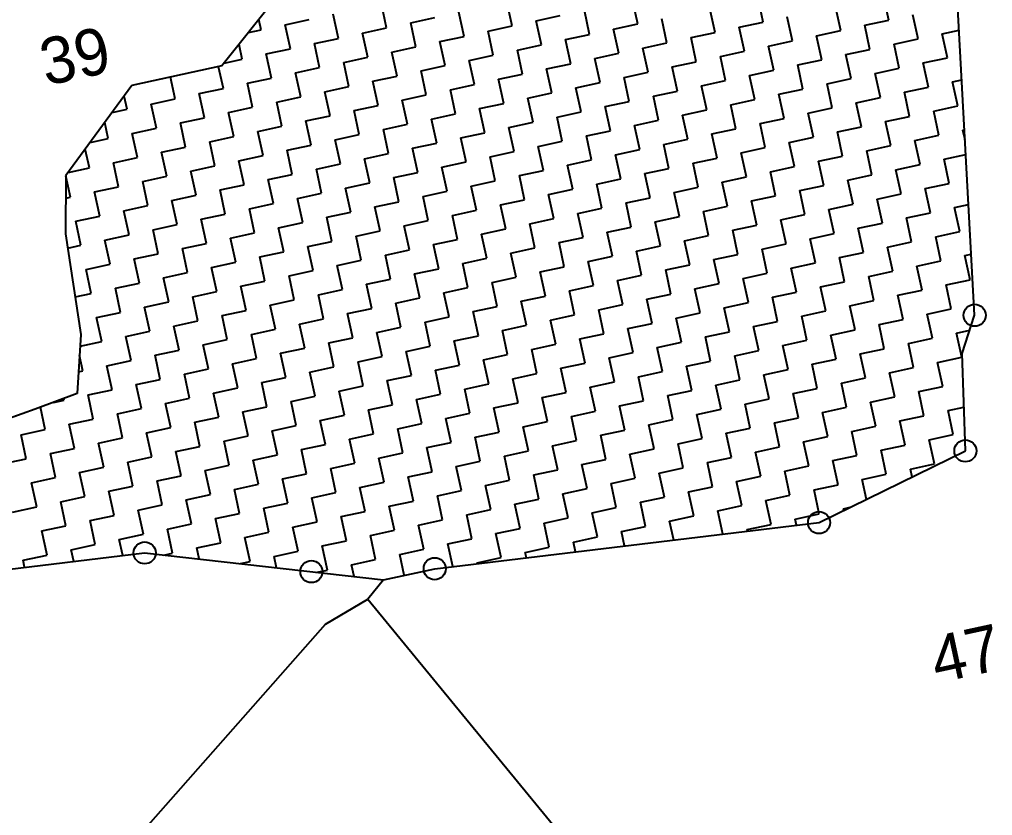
# Model space of a CAD drawing. Header units: metres. Extents: x 328584 to 331613, y 1804654 to 1807240.
# Drawn here: x 329375.6 to 329743.2, y 1805814.5 to 1806115.2 of the extents above; entities that cross this region are included whole.
import ezdxf

# ---------------------------------------------------------------- set-up
doc = ezdxf.new("R2010")
doc.units = ezdxf.units.M
for name, color, linetype in [('POLY_HATCH', 12, 'Continuous'), ('POLY_PARCEL', 6, 'Continuous'), ('TEXT_PARCEL', 7, 'Continuous')]:
    doc.layers.add(name, color=color, linetype=linetype)
doc.styles.add('TEXT_MAP', font='', dxfattribs={"height": 0.5})
doc.styles.get('TEXT_MAP').set_extended_font_data('Kruti Dev 050')

msp = doc.modelspace()

# ---------------------------------------------------------------- linework, layer by layer
for centre in [(329736.43, 1806003.44), (329732.92, 1805952.25), (329677.63, 1805925.16), (329422.87, 1805913.73), (329485.86, 1805906.64), (329532.44, 1805907.74)]:
    msp.add_circle(centre, 4.16)
at = {"layer": 'POLY_HATCH'}
for p, q in [((329473.27, 1806124.23), (329452.05, 1806097.59)), ((329736.43, 1806003.44), (329729.76, 1806125.49)), ((329452.05, 1806097.59), (329418.07, 1806090.24)), ((329418.07, 1806090.24), (329393.1, 1806056.23)), ((329393.1, 1806056.23), (329392.97, 1806034.15)), ((329392.97, 1806034.15), (329398.73, 1805996.2)), ((329731.71, 1805988.97), (329736.43, 1806003.44)), ((329398.73, 1805996.2), (329397.43, 1805973.87)), ((329732.92, 1805952.25), (329731.71, 1805988.97)), ((329397.43, 1805973.87), (329381.53, 1805967.98)), ((329381.53, 1805967.98), (329346.22, 1805955.44)), ((329677.63, 1805925.16), (329732.92, 1805952.25)), ((329532.44, 1805907.74), (329677.63, 1805925.16)), ((329317.89, 1805901.11), (329422.87, 1805913.73)), ((329422.87, 1805913.73), (329513.15, 1805903.57)), ((329513.15, 1805903.57), (329532.44, 1805907.74))]:
    msp.add_line(p, q, dxfattribs=at)
at = {"layer": 'POLY_HATCH', "linetype": 'Continuous'}
for p, q in [((329609.14, 1806113.45), (329607.17, 1806122.54)), ((329656.57, 1806114.19), (329654.6, 1806123.29)), ((329704, 1806114.94), (329702.03, 1806124.03)), ((329514.28, 1806111.97), (329512.31, 1806121.06)), ((329561.71, 1806112.71), (329559.74, 1806121.8)), ((329590.95, 1806109.52), (329588.99, 1806118.61)), ((329638.38, 1806110.26), (329636.42, 1806119.35)), ((329685.81, 1806111), (329683.84, 1806120.1)), ((329466.85, 1806111.22), (329466.01, 1806115.11)), ((329475.94, 1806113.19), (329485.03, 1806115.16)), ((329496.09, 1806108.03), (329494.13, 1806117.13)), ((329523.37, 1806113.93), (329532.46, 1806115.9)), ((329543.52, 1806108.78), (329541.56, 1806117.87)), ((329570.8, 1806114.68), (329579.89, 1806116.64)), ((329620.2, 1806106.33), (329618.23, 1806115.42)), ((329667.63, 1806107.07), (329665.66, 1806116.16)), ((329694.9, 1806112.97), (329704, 1806114.94)), ((329715.06, 1806107.81), (329713.09, 1806116.9)), ((329462.09, 1806110.19), (329466.85, 1806111.22)), ((329477.91, 1806104.1), (329475.94, 1806113.19)), ((329505.19, 1806110), (329514.28, 1806111.97)), ((329525.34, 1806104.84), (329523.37, 1806113.93)), ((329552.62, 1806110.74), (329561.71, 1806112.71)), ((329572.77, 1806105.58), (329570.8, 1806114.68)), ((329600.05, 1806111.48), (329609.14, 1806113.45)), ((329602.01, 1806102.39), (329600.05, 1806111.48)), ((329647.47, 1806112.23), (329656.57, 1806114.19)), ((329649.44, 1806103.13), (329647.47, 1806112.23)), ((329696.87, 1806103.88), (329694.9, 1806112.97)), ((329724.15, 1806109.78), (329730.54, 1806111.16)), ((329487, 1806106.07), (329496.09, 1806108.03)), ((329507.15, 1806100.91), (329505.19, 1806110)), ((329534.43, 1806106.81), (329543.52, 1806108.78)), ((329554.58, 1806101.65), (329552.62, 1806110.74)), ((329581.86, 1806107.55), (329590.95, 1806109.52)), ((329583.83, 1806098.46), (329581.86, 1806107.55)), ((329629.29, 1806108.29), (329638.38, 1806110.26)), ((329631.26, 1806099.2), (329629.29, 1806108.29)), ((329676.72, 1806109.04), (329685.81, 1806111)), ((329678.69, 1806099.94), (329676.72, 1806109.04)), ((329705.96, 1806105.84), (329715.06, 1806107.81)), ((329726.12, 1806100.69), (329724.15, 1806109.78)), ((329459.72, 1806100.16), (329458.52, 1806105.72)), ((329468.82, 1806102.13), (329477.91, 1806104.1)), ((329488.97, 1806096.97), (329487, 1806106.07)), ((329516.25, 1806102.87), (329525.34, 1806104.84)), ((329536.4, 1806097.72), (329534.43, 1806106.81)), ((329563.67, 1806103.62), (329572.77, 1806105.58)), ((329611.1, 1806104.36), (329620.2, 1806106.33)), ((329613.07, 1806095.27), (329611.1, 1806104.36)), ((329658.53, 1806105.1), (329667.63, 1806107.07)), ((329660.5, 1806096.01), (329658.53, 1806105.1)), ((329687.78, 1806101.91), (329696.87, 1806103.88)), ((329707.93, 1806096.75), (329705.96, 1806105.84)), ((329452.93, 1806098.69), (329459.72, 1806100.16)), ((329470.78, 1806093.04), (329468.82, 1806102.13)), ((329498.06, 1806098.94), (329507.15, 1806100.91)), ((329518.21, 1806093.78), (329516.25, 1806102.87)), ((329545.49, 1806099.68), (329554.58, 1806101.65)), ((329565.64, 1806094.52), (329563.67, 1806103.62)), ((329592.92, 1806100.43), (329602.01, 1806102.39)), ((329594.89, 1806091.33), (329592.92, 1806100.43)), ((329640.35, 1806101.17), (329649.44, 1806103.13)), ((329642.32, 1806092.08), (329640.35, 1806101.17)), ((329689.75, 1806092.82), (329687.78, 1806101.91)), ((329717.02, 1806098.72), (329726.12, 1806100.69)), ((329452.6, 1806089.1), (329450.82, 1806097.33)), ((329479.88, 1806095.01), (329488.97, 1806096.97)), ((329500.03, 1806089.85), (329498.06, 1806098.94)), ((329527.3, 1806095.75), (329536.4, 1806097.72)), ((329547.46, 1806090.59), (329545.49, 1806099.68)), ((329574.73, 1806096.49), (329583.83, 1806098.46)), ((329576.7, 1806087.4), (329574.73, 1806096.49)), ((329622.16, 1806097.23), (329631.26, 1806099.2)), ((329624.13, 1806088.14), (329622.16, 1806097.23)), ((329669.59, 1806097.98), (329678.69, 1806099.94)), ((329671.56, 1806088.88), (329669.59, 1806097.98)), ((329698.84, 1806094.79), (329707.93, 1806096.75)), ((329718.99, 1806089.63), (329717.02, 1806098.72)), ((329434.41, 1806085.17), (329432.63, 1806093.39)), ((329461.69, 1806091.07), (329470.78, 1806093.04)), ((329481.84, 1806085.91), (329479.88, 1806095.01)), ((329509.12, 1806091.81), (329518.21, 1806093.78)), ((329529.27, 1806086.66), (329527.3, 1806095.75)), ((329556.55, 1806092.56), (329565.64, 1806094.52)), ((329603.98, 1806093.3), (329613.07, 1806095.27)), ((329605.95, 1806084.21), (329603.98, 1806093.3)), ((329651.41, 1806094.04), (329660.5, 1806096.01)), ((329653.38, 1806084.95), (329651.41, 1806094.04)), ((329680.65, 1806090.85), (329689.75, 1806092.82)), ((329700.81, 1806085.69), (329698.84, 1806094.79)), ((329443.51, 1806087.14), (329452.6, 1806089.1)), ((329463.66, 1806081.98), (329461.69, 1806091.07)), ((329490.93, 1806087.88), (329500.03, 1806089.85)), ((329511.09, 1806082.72), (329509.12, 1806091.81)), ((329538.36, 1806088.62), (329547.46, 1806090.59)), ((329558.52, 1806083.46), (329556.55, 1806092.56)), ((329585.79, 1806089.37), (329594.89, 1806091.33)), ((329587.76, 1806080.27), (329585.79, 1806089.37)), ((329633.22, 1806090.11), (329642.32, 1806092.08)), ((329635.19, 1806081.02), (329633.22, 1806090.11)), ((329682.62, 1806081.76), (329680.65, 1806090.85)), ((329709.9, 1806087.66), (329718.99, 1806089.63)), ((329728.08, 1806091.59), (329731.57, 1806092.35)), ((329730.05, 1806082.5), (329728.08, 1806091.59)), ((329416.23, 1806081.24), (329415.14, 1806086.25)), ((329445.47, 1806078.05), (329443.51, 1806087.14)), ((329472.75, 1806083.95), (329481.84, 1806085.91)), ((329492.9, 1806078.79), (329490.93, 1806087.88)), ((329520.18, 1806084.69), (329529.27, 1806086.66)), ((329540.33, 1806079.53), (329538.36, 1806088.62)), ((329567.61, 1806085.43), (329576.7, 1806087.4)), ((329569.58, 1806076.34), (329567.61, 1806085.43)), ((329615.04, 1806086.17), (329624.13, 1806088.14)), ((329617.01, 1806077.08), (329615.04, 1806086.17)), ((329662.47, 1806086.92), (329671.56, 1806088.88)), ((329664.44, 1806077.82), (329662.47, 1806086.92)), ((329691.71, 1806083.73), (329700.81, 1806085.69)), ((329711.86, 1806078.57), (329709.9, 1806087.66)), ((329425.32, 1806083.2), (329434.41, 1806085.17)), ((329427.29, 1806074.11), (329425.32, 1806083.2)), ((329454.56, 1806080.01), (329463.66, 1806081.98)), ((329474.72, 1806074.85), (329472.75, 1806083.95)), ((329501.99, 1806080.75), (329511.09, 1806082.72)), ((329522.15, 1806075.6), (329520.18, 1806084.69)), ((329549.42, 1806081.5), (329558.52, 1806083.46)), ((329596.85, 1806082.24), (329605.95, 1806084.21)), ((329598.82, 1806073.15), (329596.85, 1806082.24)), ((329644.28, 1806082.98), (329653.38, 1806084.95)), ((329646.25, 1806073.89), (329644.28, 1806082.98)), ((329673.53, 1806079.79), (329682.62, 1806081.76)), ((329693.68, 1806074.63), (329691.71, 1806083.73)), ((329720.96, 1806080.53), (329730.05, 1806082.5)), ((329410.56, 1806080.01), (329416.23, 1806081.24)), ((329456.53, 1806070.92), (329454.56, 1806080.01)), ((329483.81, 1806076.82), (329492.9, 1806078.79)), ((329503.96, 1806071.66), (329501.99, 1806080.75)), ((329531.24, 1806077.56), (329540.33, 1806079.53)), ((329551.39, 1806072.41), (329549.42, 1806081.5)), ((329578.67, 1806078.31), (329587.76, 1806080.27)), ((329580.64, 1806069.21), (329578.67, 1806078.31)), ((329626.1, 1806079.05), (329635.19, 1806081.02)), ((329628.07, 1806069.96), (329626.1, 1806079.05)), ((329675.49, 1806070.7), (329673.53, 1806079.79)), ((329702.77, 1806076.6), (329711.86, 1806078.57)), ((329722.92, 1806071.44), (329720.96, 1806080.53)), ((329409.1, 1806070.18), (329407.79, 1806076.24)), ((329436.38, 1806076.08), (329445.47, 1806078.05)), ((329438.35, 1806066.99), (329436.38, 1806076.08)), ((329465.62, 1806072.89), (329474.72, 1806074.85)), ((329485.78, 1806067.73), (329483.81, 1806076.82)), ((329513.05, 1806073.63), (329522.15, 1806075.6)), ((329533.21, 1806068.47), (329531.24, 1806077.56)), ((329560.48, 1806074.37), (329569.58, 1806076.34)), ((329607.91, 1806075.11), (329617.01, 1806077.08)), ((329609.88, 1806066.02), (329607.91, 1806075.11)), ((329655.34, 1806075.86), (329664.44, 1806077.82)), ((329657.31, 1806066.76), (329655.34, 1806075.86)), ((329684.59, 1806072.67), (329693.68, 1806074.63)), ((329704.74, 1806067.51), (329702.77, 1806076.6)), ((329418.19, 1806072.14), (329427.29, 1806074.11)), ((329420.16, 1806063.05), (329418.19, 1806072.14)), ((329447.44, 1806068.95), (329456.53, 1806070.92)), ((329467.59, 1806063.79), (329465.62, 1806072.89)), ((329494.87, 1806069.7), (329503.96, 1806071.66)), ((329515.02, 1806064.54), (329513.05, 1806073.63)), ((329542.3, 1806070.44), (329551.39, 1806072.41)), ((329562.45, 1806065.28), (329560.48, 1806074.37)), ((329589.73, 1806071.18), (329598.82, 1806073.15)), ((329591.7, 1806062.09), (329589.73, 1806071.18)), ((329637.16, 1806071.92), (329646.25, 1806073.89)), ((329639.12, 1806062.83), (329637.16, 1806071.92)), ((329686.55, 1806063.57), (329684.59, 1806072.67)), ((329713.83, 1806069.47), (329722.92, 1806071.44)), ((329732.02, 1806073.41), (329732.6, 1806073.53)), ((329732.81, 1806069.76), (329732.02, 1806073.41)), ((329402.25, 1806068.7), (329409.1, 1806070.18)), ((329449.41, 1806059.86), (329447.44, 1806068.95)), ((329476.68, 1806065.76), (329485.78, 1806067.73)), ((329496.84, 1806060.6), (329494.87, 1806069.7)), ((329524.11, 1806066.5), (329533.21, 1806068.47)), ((329544.27, 1806061.35), (329542.3, 1806070.44)), ((329571.54, 1806067.25), (329580.64, 1806069.21)), ((329573.51, 1806058.15), (329571.54, 1806067.25)), ((329618.97, 1806067.99), (329628.07, 1806069.96)), ((329620.94, 1806058.9), (329618.97, 1806067.99)), ((329666.4, 1806068.73), (329675.49, 1806070.7)), ((329668.37, 1806059.64), (329666.4, 1806068.73)), ((329695.65, 1806065.54), (329704.74, 1806067.51)), ((329715.8, 1806060.38), (329713.83, 1806069.47)), ((329401.98, 1806059.12), (329400.44, 1806066.22)), ((329429.25, 1806065.02), (329438.35, 1806066.99)), ((329431.22, 1806055.93), (329429.25, 1806065.02)), ((329458.5, 1806061.83), (329467.59, 1806063.79)), ((329478.65, 1806056.67), (329476.68, 1806065.76)), ((329505.93, 1806062.57), (329515.02, 1806064.54)), ((329526.08, 1806057.41), (329524.11, 1806066.5)), ((329553.36, 1806063.31), (329562.45, 1806065.28)), ((329600.79, 1806064.06), (329609.88, 1806066.02)), ((329602.75, 1806054.96), (329600.79, 1806064.06)), ((329648.22, 1806064.8), (329657.31, 1806066.76)), ((329650.18, 1806055.71), (329648.22, 1806064.8)), ((329677.46, 1806061.61), (329686.55, 1806063.57)), ((329697.61, 1806056.45), (329695.65, 1806065.54)), ((329724.89, 1806062.35), (329733.11, 1806064.13)), ((329411.07, 1806061.08), (329420.16, 1806063.05)), ((329413.04, 1806051.99), (329411.07, 1806061.08)), ((329440.31, 1806057.89), (329449.41, 1806059.86)), ((329460.47, 1806052.73), (329458.5, 1806061.83)), ((329487.74, 1806058.64), (329496.84, 1806060.6)), ((329507.9, 1806053.48), (329505.93, 1806062.57)), ((329535.17, 1806059.38), (329544.27, 1806061.35)), ((329555.33, 1806054.22), (329553.36, 1806063.31)), ((329582.6, 1806060.12), (329591.7, 1806062.09)), ((329584.57, 1806051.03), (329582.6, 1806060.12)), ((329630.03, 1806060.86), (329639.12, 1806062.83)), ((329632, 1806051.77), (329630.03, 1806060.86)), ((329679.43, 1806052.51), (329677.46, 1806061.61)), ((329706.71, 1806058.41), (329715.8, 1806060.38)), ((329726.86, 1806053.26), (329724.89, 1806062.35)), ((329394.85, 1806048.06), (329393.1, 1806056.13)), ((329393.95, 1806057.38), (329401.98, 1806059.12)), ((329442.28, 1806048.8), (329440.31, 1806057.89)), ((329469.56, 1806054.7), (329478.65, 1806056.67)), ((329489.71, 1806049.54), (329487.74, 1806058.64)), ((329516.99, 1806055.44), (329526.08, 1806057.41)), ((329537.14, 1806050.29), (329535.17, 1806059.38)), ((329564.42, 1806056.19), (329573.51, 1806058.15)), ((329566.38, 1806047.09), (329564.42, 1806056.19)), ((329611.85, 1806056.93), (329620.94, 1806058.9)), ((329613.81, 1806047.84), (329611.85, 1806056.93)), ((329659.28, 1806057.67), (329668.37, 1806059.64)), ((329661.24, 1806048.58), (329659.28, 1806057.67)), ((329688.52, 1806054.48), (329697.61, 1806056.45)), ((329708.67, 1806049.32), (329706.71, 1806058.41)), ((329422.13, 1806053.96), (329431.22, 1806055.93)), ((329424.1, 1806044.87), (329422.13, 1806053.96)), ((329451.37, 1806050.77), (329460.47, 1806052.73)), ((329471.53, 1806045.61), (329469.56, 1806054.7)), ((329498.8, 1806051.51), (329507.9, 1806053.48)), ((329518.95, 1806046.35), (329516.99, 1806055.44)), ((329546.23, 1806052.25), (329555.33, 1806054.22)), ((329593.66, 1806053), (329602.75, 1806054.96)), ((329595.63, 1806043.9), (329593.66, 1806053)), ((329641.09, 1806053.74), (329650.18, 1806055.71)), ((329643.06, 1806044.65), (329641.09, 1806053.74)), ((329670.34, 1806050.55), (329679.43, 1806052.51)), ((329690.49, 1806045.39), (329688.52, 1806054.48)), ((329717.77, 1806051.29), (329726.86, 1806053.26)), ((329403.94, 1806050.03), (329413.04, 1806051.99)), ((329405.91, 1806040.93), (329403.94, 1806050.03)), ((329433.19, 1806046.83), (329442.28, 1806048.8)), ((329453.34, 1806041.68), (329451.37, 1806050.77)), ((329480.62, 1806047.58), (329489.71, 1806049.54)), ((329500.77, 1806042.42), (329498.8, 1806051.51)), ((329528.05, 1806048.32), (329537.14, 1806050.29)), ((329548.2, 1806043.16), (329546.23, 1806052.25)), ((329575.48, 1806049.06), (329584.57, 1806051.03)), ((329577.44, 1806039.97), (329575.48, 1806049.06)), ((329622.91, 1806049.8), (329632, 1806051.77)), ((329624.87, 1806040.71), (329622.91, 1806049.8)), ((329672.3, 1806041.45), (329670.34, 1806050.55)), ((329699.58, 1806047.36), (329708.67, 1806049.32)), ((329719.73, 1806042.2), (329717.77, 1806051.29)), ((329393.05, 1806047.67), (329394.85, 1806048.06)), ((329435.16, 1806037.74), (329433.19, 1806046.83)), ((329462.43, 1806043.64), (329471.53, 1806045.61)), ((329482.58, 1806038.48), (329480.62, 1806047.58)), ((329509.86, 1806044.38), (329518.95, 1806046.35)), ((329530.01, 1806039.23), (329528.05, 1806048.32)), ((329557.29, 1806045.13), (329566.38, 1806047.09)), ((329559.26, 1806036.04), (329557.29, 1806045.13)), ((329604.72, 1806045.87), (329613.81, 1806047.84)), ((329606.69, 1806036.78), (329604.72, 1806045.87)), ((329652.15, 1806046.61), (329661.24, 1806048.58)), ((329654.12, 1806037.52), (329652.15, 1806046.61)), ((329681.4, 1806043.42), (329690.49, 1806045.39)), ((329701.55, 1806038.26), (329699.58, 1806047.36)), ((329728.83, 1806044.16), (329734.14, 1806045.31)), ((329415, 1806042.9), (329424.1, 1806044.87)), ((329416.97, 1806033.81), (329415, 1806042.9)), ((329444.25, 1806039.71), (329453.34, 1806041.68)), ((329464.4, 1806034.55), (329462.43, 1806043.64)), ((329491.68, 1806040.45), (329500.77, 1806042.42)), ((329511.83, 1806035.29), (329509.86, 1806044.38)), ((329539.11, 1806041.19), (329548.2, 1806043.16)), ((329586.54, 1806041.94), (329595.63, 1806043.9)), ((329588.5, 1806032.84), (329586.54, 1806041.94)), ((329633.97, 1806042.68), (329643.06, 1806044.65)), ((329635.93, 1806033.59), (329633.97, 1806042.68)), ((329663.21, 1806039.49), (329672.3, 1806041.45)), ((329683.36, 1806034.33), (329681.4, 1806043.42)), ((329710.64, 1806040.23), (329719.73, 1806042.2)), ((329730.79, 1806035.07), (329728.83, 1806044.16)), ((329396.82, 1806038.97), (329405.91, 1806040.93)), ((329398.79, 1806029.87), (329396.82, 1806038.97)), ((329426.06, 1806035.77), (329435.16, 1806037.74)), ((329446.21, 1806030.62), (329444.25, 1806039.71)), ((329473.49, 1806036.52), (329482.58, 1806038.48)), ((329493.64, 1806031.36), (329491.68, 1806040.45)), ((329520.92, 1806037.26), (329530.01, 1806039.23)), ((329541.07, 1806032.1), (329539.11, 1806041.19)), ((329568.35, 1806038), (329577.44, 1806039.97)), ((329570.32, 1806028.91), (329568.35, 1806038)), ((329615.78, 1806038.74), (329624.87, 1806040.71)), ((329617.75, 1806029.65), (329615.78, 1806038.74)), ((329665.18, 1806030.39), (329663.21, 1806039.49)), ((329692.46, 1806036.3), (329701.55, 1806038.26)), ((329712.61, 1806031.14), (329710.64, 1806040.23)), ((329428.03, 1806026.68), (329426.06, 1806035.77)), ((329455.31, 1806032.58), (329464.4, 1806034.55)), ((329475.46, 1806027.42), (329473.49, 1806036.52)), ((329502.74, 1806033.33), (329511.83, 1806035.29)), ((329522.89, 1806028.17), (329520.92, 1806037.26)), ((329550.17, 1806034.07), (329559.26, 1806036.04)), ((329552.13, 1806024.98), (329550.17, 1806034.07)), ((329597.6, 1806034.81), (329606.69, 1806036.78)), ((329599.56, 1806025.72), (329597.6, 1806034.81)), ((329645.03, 1806035.55), (329654.12, 1806037.52)), ((329646.99, 1806026.46), (329645.03, 1806035.55)), ((329674.27, 1806032.36), (329683.36, 1806034.33)), ((329694.42, 1806027.2), (329692.46, 1806036.3)), ((329721.7, 1806033.1), (329730.79, 1806035.07)), ((329407.88, 1806031.84), (329416.97, 1806033.81)), ((329409.84, 1806022.75), (329407.88, 1806031.84)), ((329437.12, 1806028.65), (329446.21, 1806030.62)), ((329457.27, 1806023.49), (329455.31, 1806032.58)), ((329484.55, 1806029.39), (329493.64, 1806031.36)), ((329504.7, 1806024.23), (329502.74, 1806033.33)), ((329531.98, 1806030.13), (329541.07, 1806032.1)), ((329579.41, 1806030.88), (329588.5, 1806032.84)), ((329581.38, 1806021.78), (329579.41, 1806030.88)), ((329626.84, 1806031.62), (329635.93, 1806033.59)), ((329628.81, 1806022.53), (329626.84, 1806031.62)), ((329656.09, 1806028.43), (329665.18, 1806030.39)), ((329676.24, 1806023.27), (329674.27, 1806032.36)), ((329703.52, 1806029.17), (329712.61, 1806031.14)), ((329723.67, 1806024.01), (329721.7, 1806033.1)), ((329393.79, 1806028.79), (329398.79, 1806029.87)), ((329418.94, 1806024.71), (329428.03, 1806026.68)), ((329439.09, 1806019.56), (329437.12, 1806028.65)), ((329466.37, 1806025.46), (329475.46, 1806027.42)), ((329486.52, 1806020.3), (329484.55, 1806029.39)), ((329513.8, 1806026.2), (329522.89, 1806028.17)), ((329533.95, 1806021.04), (329531.98, 1806030.13)), ((329561.23, 1806026.94), (329570.32, 1806028.91)), ((329563.19, 1806017.85), (329561.23, 1806026.94)), ((329608.66, 1806027.69), (329617.75, 1806029.65)), ((329610.62, 1806018.59), (329608.66, 1806027.69)), ((329658.05, 1806019.34), (329656.09, 1806028.43)), ((329685.33, 1806025.24), (329694.42, 1806027.2)), ((329705.48, 1806020.08), (329703.52, 1806029.17)), ((329420.9, 1806015.62), (329418.94, 1806024.71)), ((329448.18, 1806021.52), (329457.27, 1806023.49)), ((329468.33, 1806016.36), (329466.37, 1806025.46)), ((329495.61, 1806022.27), (329504.7, 1806024.23)), ((329515.76, 1806017.11), (329513.8, 1806026.2)), ((329543.04, 1806023.01), (329552.13, 1806024.98)), ((329545.01, 1806013.92), (329543.04, 1806023.01)), ((329590.47, 1806023.75), (329599.56, 1806025.72)), ((329592.44, 1806014.66), (329590.47, 1806023.75)), ((329637.9, 1806024.49), (329646.99, 1806026.46)), ((329639.87, 1806015.4), (329637.9, 1806024.49)), ((329667.14, 1806021.3), (329676.24, 1806023.27)), ((329687.3, 1806016.14), (329685.33, 1806025.24)), ((329714.57, 1806022.04), (329723.67, 1806024.01)), ((329732.76, 1806025.98), (329735.17, 1806026.5)), ((329734.73, 1806016.89), (329732.76, 1806025.98)), ((329400.75, 1806020.78), (329409.84, 1806022.75)), ((329402.72, 1806011.69), (329400.75, 1806020.78)), ((329430, 1806017.59), (329439.09, 1806019.56)), ((329450.15, 1806012.43), (329448.18, 1806021.52)), ((329477.43, 1806018.33), (329486.52, 1806020.3)), ((329497.58, 1806013.17), (329495.61, 1806022.27)), ((329524.86, 1806019.07), (329533.95, 1806021.04)), ((329572.29, 1806019.82), (329581.38, 1806021.78)), ((329574.25, 1806010.72), (329572.29, 1806019.82)), ((329619.72, 1806020.56), (329628.81, 1806022.53)), ((329621.68, 1806011.47), (329619.72, 1806020.56)), ((329648.96, 1806017.37), (329658.05, 1806019.34)), ((329669.11, 1806012.21), (329667.14, 1806021.3)), ((329696.39, 1806018.11), (329705.48, 1806020.08)), ((329716.54, 1806012.95), (329714.57, 1806022.04)), ((329411.81, 1806013.66), (329420.9, 1806015.62)), ((329431.96, 1806008.5), (329430, 1806017.59)), ((329459.24, 1806014.4), (329468.33, 1806016.36)), ((329479.39, 1806009.24), (329477.43, 1806018.33)), ((329506.67, 1806015.14), (329515.76, 1806017.11)), ((329526.82, 1806009.98), (329524.86, 1806019.07)), ((329554.1, 1806015.88), (329563.19, 1806017.85)), ((329556.07, 1806006.79), (329554.1, 1806015.88)), ((329601.53, 1806016.63), (329610.62, 1806018.59)), ((329603.5, 1806007.53), (329601.53, 1806016.63)), ((329650.93, 1806008.28), (329648.96, 1806017.37)), ((329678.2, 1806014.18), (329687.3, 1806016.14)), ((329698.36, 1806009.02), (329696.39, 1806018.11)), ((329725.63, 1806014.92), (329734.73, 1806016.89)), ((329413.78, 1806004.56), (329411.81, 1806013.66)), ((329441.06, 1806010.46), (329450.15, 1806012.43)), ((329461.21, 1806005.31), (329459.24, 1806014.4)), ((329488.49, 1806011.21), (329497.58, 1806013.17)), ((329508.64, 1806006.05), (329506.67, 1806015.14)), ((329535.92, 1806011.95), (329545.01, 1806013.92)), ((329537.88, 1806002.86), (329535.92, 1806011.95)), ((329583.35, 1806012.69), (329592.44, 1806014.66)), ((329585.31, 1806003.6), (329583.35, 1806012.69)), ((329630.77, 1806013.43), (329639.87, 1806015.4)), ((329632.74, 1806004.34), (329630.77, 1806013.43)), ((329660.02, 1806010.24), (329669.11, 1806012.21)), ((329680.17, 1806005.08), (329678.2, 1806014.18)), ((329707.45, 1806010.99), (329716.54, 1806012.95)), ((329727.6, 1806005.83), (329725.63, 1806014.92)), ((329396.58, 1806010.36), (329402.72, 1806011.69)), ((329422.87, 1806006.53), (329431.96, 1806008.5)), ((329443.02, 1806001.37), (329441.06, 1806010.46)), ((329470.3, 1806007.27), (329479.39, 1806009.24)), ((329490.45, 1806002.11), (329488.49, 1806011.21)), ((329517.73, 1806008.01), (329526.82, 1806009.98)), ((329565.16, 1806008.76), (329574.25, 1806010.72)), ((329567.13, 1805999.66), (329565.16, 1806008.76)), ((329612.59, 1806009.5), (329621.68, 1806011.47)), ((329614.56, 1806000.41), (329612.59, 1806009.5)), ((329641.83, 1806006.31), (329650.93, 1806008.28)), ((329661.99, 1806001.15), (329660.02, 1806010.24)), ((329689.26, 1806007.05), (329698.36, 1806009.02)), ((329709.42, 1806001.89), (329707.45, 1806010.99)), ((329404.69, 1806002.6), (329413.78, 1806004.56)), ((329424.84, 1805997.44), (329422.87, 1806006.53)), ((329452.12, 1806003.34), (329461.21, 1806005.31)), ((329472.27, 1805998.18), (329470.3, 1806007.27)), ((329499.55, 1806004.08), (329508.64, 1806006.05)), ((329519.7, 1805998.92), (329517.73, 1806008.01)), ((329546.98, 1806004.82), (329556.07, 1806006.79)), ((329548.94, 1805995.73), (329546.98, 1806004.82)), ((329594.4, 1806005.57), (329603.5, 1806007.53)), ((329596.37, 1805996.47), (329594.4, 1806005.57)), ((329643.8, 1805997.22), (329641.83, 1806006.31)), ((329671.08, 1806003.12), (329680.17, 1806005.08)), ((329691.23, 1805997.96), (329689.26, 1806007.05)), ((329718.51, 1806003.86), (329727.6, 1806005.83)), ((329406.65, 1805993.5), (329404.69, 1806002.6)), ((329433.93, 1805999.4), (329443.02, 1806001.37)), ((329454.08, 1805994.25), (329452.12, 1806003.34)), ((329481.36, 1806000.15), (329490.45, 1806002.11)), ((329501.51, 1805994.99), (329499.55, 1806004.08)), ((329528.79, 1806000.89), (329537.88, 1806002.86)), ((329530.76, 1805991.8), (329528.79, 1806000.89)), ((329576.22, 1806001.63), (329585.31, 1806003.6)), ((329578.19, 1805992.54), (329576.22, 1806001.63)), ((329623.65, 1806002.37), (329632.74, 1806004.34)), ((329625.62, 1805993.28), (329623.65, 1806002.37)), ((329652.89, 1805999.18), (329661.99, 1806001.15)), ((329673.05, 1805994.02), (329671.08, 1806003.12)), ((329700.32, 1805999.93), (329709.42, 1806001.89)), ((329720.48, 1805994.77), (329718.51, 1806003.86)), ((329415.75, 1805995.47), (329424.84, 1805997.44)), ((329435.9, 1805990.31), (329433.93, 1805999.4)), ((329463.18, 1805996.21), (329472.27, 1805998.18)), ((329483.33, 1805991.05), (329481.36, 1806000.15)), ((329510.61, 1805996.96), (329519.7, 1805998.92)), ((329558.03, 1805997.7), (329567.13, 1805999.66)), ((329560, 1805988.61), (329558.03, 1805997.7)), ((329605.46, 1805998.44), (329614.56, 1806000.41)), ((329607.43, 1805989.35), (329605.46, 1805998.44)), ((329634.71, 1805995.25), (329643.8, 1805997.22)), ((329654.86, 1805990.09), (329652.89, 1805999.18)), ((329682.14, 1805995.99), (329691.23, 1805997.96)), ((329702.29, 1805990.83), (329700.32, 1805999.93)), ((329729.57, 1805996.73), (329734.6, 1805997.82)), ((329417.71, 1805986.38), (329415.75, 1805995.47)), ((329444.99, 1805992.28), (329454.08, 1805994.25)), ((329465.14, 1805987.12), (329463.18, 1805996.21)), ((329492.42, 1805993.02), (329501.51, 1805994.99)), ((329512.57, 1805987.86), (329510.61, 1805996.96)), ((329539.85, 1805993.76), (329548.94, 1805995.73)), ((329541.82, 1805984.67), (329539.85, 1805993.76)), ((329587.28, 1805994.51), (329596.37, 1805996.47)), ((329589.25, 1805985.41), (329587.28, 1805994.51)), ((329636.68, 1805986.16), (329634.71, 1805995.25)), ((329663.95, 1805992.06), (329673.05, 1805994.02)), ((329684.11, 1805986.9), (329682.14, 1805995.99)), ((329711.38, 1805992.8), (329720.48, 1805994.77)), ((329731.54, 1805987.64), (329729.57, 1805996.73)), ((329398.47, 1805991.73), (329406.65, 1805993.5)), ((329426.81, 1805988.34), (329435.9, 1805990.31)), ((329446.96, 1805983.19), (329444.99, 1805992.28)), ((329474.23, 1805989.09), (329483.33, 1805991.05)), ((329494.39, 1805983.93), (329492.42, 1805993.02)), ((329521.66, 1805989.83), (329530.76, 1805991.8)), ((329569.09, 1805990.57), (329578.19, 1805992.54)), ((329571.06, 1805981.48), (329569.09, 1805990.57)), ((329616.52, 1805991.32), (329625.62, 1805993.28)), ((329618.49, 1805982.22), (329616.52, 1805991.32)), ((329645.77, 1805988.12), (329654.86, 1805990.09)), ((329665.92, 1805982.97), (329663.95, 1805992.06)), ((329693.2, 1805988.87), (329702.29, 1805990.83)), ((329713.35, 1805983.71), (329711.38, 1805992.8)), ((329399.53, 1805982.44), (329398.27, 1805988.26)), ((329408.62, 1805984.41), (329417.71, 1805986.38)), ((329428.77, 1805979.25), (329426.81, 1805988.34)), ((329456.05, 1805985.15), (329465.14, 1805987.12)), ((329476.2, 1805979.99), (329474.23, 1805989.09)), ((329503.48, 1805985.9), (329512.57, 1805987.86)), ((329523.63, 1805980.74), (329521.66, 1805989.83)), ((329550.91, 1805986.64), (329560, 1805988.61)), ((329552.88, 1805977.55), (329550.91, 1805986.64)), ((329598.34, 1805987.38), (329607.43, 1805989.35)), ((329600.31, 1805978.29), (329598.34, 1805987.38)), ((329647.74, 1805979.03), (329645.77, 1805988.12)), ((329675.01, 1805984.93), (329684.11, 1805986.9)), ((329695.17, 1805979.77), (329693.2, 1805988.87)), ((329722.44, 1805985.67), (329731.54, 1805987.64)), ((329410.59, 1805975.32), (329408.62, 1805984.41)), ((329437.86, 1805981.22), (329446.96, 1805983.19)), ((329458.02, 1805976.06), (329456.05, 1805985.15)), ((329485.29, 1805981.96), (329494.39, 1805983.93)), ((329505.45, 1805976.8), (329503.48, 1805985.9)), ((329532.72, 1805982.7), (329541.82, 1805984.67)), ((329534.69, 1805973.61), (329532.72, 1805982.7)), ((329580.15, 1805983.45), (329589.25, 1805985.41)), ((329582.12, 1805974.35), (329580.15, 1805983.45)), ((329627.58, 1805984.19), (329636.68, 1805986.16)), ((329629.55, 1805975.1), (329627.58, 1805984.19)), ((329656.83, 1805981), (329665.92, 1805982.97)), ((329676.98, 1805975.84), (329675.01, 1805984.93)), ((329704.26, 1805981.74), (329713.35, 1805983.71)), ((329724.41, 1805976.58), (329722.44, 1805985.67)), ((329397.91, 1805982.09), (329399.53, 1805982.44)), ((329419.68, 1805977.28), (329428.77, 1805979.25)), ((329439.83, 1805972.13), (329437.86, 1805981.22)), ((329467.11, 1805978.03), (329476.2, 1805979.99)), ((329487.26, 1805972.87), (329485.29, 1805981.96)), ((329514.54, 1805978.77), (329523.63, 1805980.74)), ((329561.97, 1805979.51), (329571.06, 1805981.48)), ((329563.94, 1805970.42), (329561.97, 1805979.51)), ((329609.4, 1805980.26), (329618.49, 1805982.22)), ((329611.37, 1805971.16), (329609.4, 1805980.26)), ((329638.64, 1805977.06), (329647.74, 1805979.03)), ((329658.8, 1805971.91), (329656.83, 1805981)), ((329686.07, 1805977.81), (329695.17, 1805979.77)), ((329706.22, 1805972.65), (329704.26, 1805981.74)), ((329401.49, 1805973.35), (329410.59, 1805975.32)), ((329421.65, 1805968.19), (329419.68, 1805977.28)), ((329448.92, 1805974.09), (329458.02, 1805976.06)), ((329469.08, 1805968.94), (329467.11, 1805978.03)), ((329496.35, 1805974.84), (329505.45, 1805976.8)), ((329516.51, 1805969.68), (329514.54, 1805978.77)), ((329543.78, 1805975.58), (329552.88, 1805977.55)), ((329545.75, 1805966.49), (329543.78, 1805975.58)), ((329591.21, 1805976.32), (329600.31, 1805978.29)), ((329593.18, 1805967.23), (329591.21, 1805976.32)), ((329640.61, 1805967.97), (329638.64, 1805977.06)), ((329667.89, 1805973.87), (329676.98, 1805975.84)), ((329688.04, 1805968.71), (329686.07, 1805977.81)), ((329715.32, 1805974.62), (329724.41, 1805976.58)), ((329392.4, 1805971.38), (329392.28, 1805971.96)), ((329403.46, 1805964.26), (329401.49, 1805973.35)), ((329430.74, 1805970.16), (329439.83, 1805972.13)), ((329450.89, 1805965), (329448.92, 1805974.09)), ((329478.17, 1805970.9), (329487.26, 1805972.87)), ((329498.32, 1805965.74), (329496.35, 1805974.84)), ((329525.6, 1805971.64), (329534.69, 1805973.61)), ((329527.57, 1805962.55), (329525.6, 1805971.64)), ((329573.03, 1805972.39), (329582.12, 1805974.35)), ((329575, 1805963.29), (329573.03, 1805972.39)), ((329620.46, 1805973.13), (329629.55, 1805975.1)), ((329622.42, 1805964.04), (329620.46, 1805973.13)), ((329649.7, 1805969.94), (329658.8, 1805971.91)), ((329669.85, 1805964.78), (329667.89, 1805973.87)), ((329697.13, 1805970.68), (329706.22, 1805972.65)), ((329717.28, 1805965.52), (329715.32, 1805974.62)), ((329385.28, 1805960.32), (329383.47, 1805968.69)), ((329388.38, 1805970.51), (329392.4, 1805971.38)), ((329412.55, 1805966.23), (329421.65, 1805968.19)), ((329432.71, 1805961.07), (329430.74, 1805970.16)), ((329459.98, 1805966.97), (329469.08, 1805968.94)), ((329480.14, 1805961.81), (329478.17, 1805970.9)), ((329507.41, 1805967.71), (329516.51, 1805969.68)), ((329554.84, 1805968.45), (329563.94, 1805970.42)), ((329556.81, 1805959.36), (329554.84, 1805968.45)), ((329602.27, 1805969.2), (329611.37, 1805971.16)), ((329604.24, 1805960.1), (329602.27, 1805969.2)), ((329631.52, 1805966), (329640.61, 1805967.97)), ((329651.67, 1805960.85), (329649.7, 1805969.94)), ((329678.95, 1805966.75), (329688.04, 1805968.71)), ((329699.1, 1805961.59), (329697.13, 1805970.68)), ((329726.38, 1805967.49), (329732.38, 1805968.79)), ((329394.37, 1805962.29), (329403.46, 1805964.26)), ((329414.52, 1805957.13), (329412.55, 1805966.23)), ((329441.8, 1805963.03), (329450.89, 1805965)), ((329461.95, 1805957.88), (329459.98, 1805966.97)), ((329489.23, 1805963.78), (329498.32, 1805965.74)), ((329509.38, 1805958.62), (329507.41, 1805967.71)), ((329536.66, 1805964.52), (329545.75, 1805966.49)), ((329538.63, 1805955.43), (329536.66, 1805964.52)), ((329584.09, 1805965.26), (329593.18, 1805967.23)), ((329586.05, 1805956.17), (329584.09, 1805965.26)), ((329633.48, 1805956.91), (329631.52, 1805966)), ((329660.76, 1805962.81), (329669.85, 1805964.78)), ((329680.91, 1805957.65), (329678.95, 1805966.75)), ((329708.19, 1805963.56), (329717.28, 1805965.52)), ((329728.34, 1805958.4), (329726.38, 1805967.49)), ((329396.34, 1805953.2), (329394.37, 1805962.29)), ((329423.61, 1805959.1), (329432.71, 1805961.07)), ((329443.77, 1805953.94), (329441.8, 1805963.03)), ((329471.04, 1805959.84), (329480.14, 1805961.81)), ((329491.2, 1805954.68), (329489.23, 1805963.78)), ((329518.47, 1805960.59), (329527.57, 1805962.55)), ((329520.44, 1805951.49), (329518.47, 1805960.59)), ((329565.9, 1805961.33), (329575, 1805963.29)), ((329567.87, 1805952.24), (329565.9, 1805961.33)), ((329613.33, 1805962.07), (329622.42, 1805964.04)), ((329615.3, 1805952.98), (329613.33, 1805962.07)), ((329642.58, 1805958.88), (329651.67, 1805960.85)), ((329662.73, 1805953.72), (329660.76, 1805962.81)), ((329690.01, 1805959.62), (329699.1, 1805961.59)), ((329710.16, 1805954.46), (329708.19, 1805963.56)), ((329376.18, 1805958.36), (329385.28, 1805960.32)), ((329378.15, 1805949.26), (329376.18, 1805958.36)), ((329405.43, 1805955.17), (329414.52, 1805957.13)), ((329425.58, 1805950.01), (329423.61, 1805959.1)), ((329452.86, 1805955.91), (329461.95, 1805957.88)), ((329473.01, 1805950.75), (329471.04, 1805959.84)), ((329500.29, 1805956.65), (329509.38, 1805958.62)), ((329547.72, 1805957.39), (329556.81, 1805959.36)), ((329549.68, 1805948.3), (329547.72, 1805957.39)), ((329595.15, 1805958.14), (329604.24, 1805960.1)), ((329597.11, 1805949.04), (329595.15, 1805958.14)), ((329624.39, 1805954.94), (329633.48, 1805956.91)), ((329644.54, 1805949.79), (329642.58, 1805958.88)), ((329671.82, 1805955.69), (329680.91, 1805957.65)), ((329691.97, 1805950.53), (329690.01, 1805959.62)), ((329719.25, 1805956.43), (329728.34, 1805958.4)), ((329387.24, 1805951.23), (329396.34, 1805953.2)), ((329407.4, 1805946.07), (329405.43, 1805955.17)), ((329434.67, 1805951.97), (329443.77, 1805953.94)), ((329454.83, 1805946.82), (329452.86, 1805955.91)), ((329482.1, 1805952.72), (329491.2, 1805954.68)), ((329502.26, 1805947.56), (329500.29, 1805956.65)), ((329529.53, 1805953.46), (329538.63, 1805955.43)), ((329531.5, 1805944.37), (329529.53, 1805953.46)), ((329576.96, 1805954.2), (329586.05, 1805956.17)), ((329578.93, 1805945.11), (329576.96, 1805954.2)), ((329626.36, 1805945.85), (329624.39, 1805954.94)), ((329653.64, 1805951.75), (329662.73, 1805953.72)), ((329673.79, 1805946.6), (329671.82, 1805955.69)), ((329701.07, 1805952.5), (329710.16, 1805954.46)), ((329721.22, 1805947.34), (329719.25, 1805956.43)), ((329389.21, 1805942.14), (329387.24, 1805951.23)), ((329416.49, 1805948.04), (329425.58, 1805950.01)), ((329436.64, 1805942.88), (329434.67, 1805951.97)), ((329463.92, 1805948.78), (329473.01, 1805950.75)), ((329484.07, 1805943.62), (329482.1, 1805952.72)), ((329511.35, 1805949.53), (329520.44, 1805951.49)), ((329513.31, 1805940.43), (329511.35, 1805949.53)), ((329558.78, 1805950.27), (329567.87, 1805952.24)), ((329560.74, 1805941.18), (329558.78, 1805950.27)), ((329606.21, 1805951.01), (329615.3, 1805952.98)), ((329608.17, 1805941.92), (329606.21, 1805951.01)), ((329635.45, 1805947.82), (329644.54, 1805949.79)), ((329655.6, 1805942.66), (329653.64, 1805951.75)), ((329682.88, 1805948.56), (329691.97, 1805950.53)), ((329703.03, 1805943.4), (329701.07, 1805952.5)), ((329369.06, 1805947.3), (329378.15, 1805949.26)), ((329398.3, 1805944.11), (329407.4, 1805946.07)), ((329418.46, 1805938.95), (329416.49, 1805948.04)), ((329445.73, 1805944.85), (329454.83, 1805946.82)), ((329465.89, 1805939.69), (329463.92, 1805948.78)), ((329493.16, 1805945.59), (329502.26, 1805947.56)), ((329540.59, 1805946.33), (329549.68, 1805948.3)), ((329542.56, 1805937.24), (329540.59, 1805946.33)), ((329588.02, 1805947.08), (329597.11, 1805949.04)), ((329589.99, 1805937.98), (329588.02, 1805947.08)), ((329617.27, 1805943.89), (329626.36, 1805945.85)), ((329637.42, 1805938.73), (329635.45, 1805947.82)), ((329664.7, 1805944.63), (329673.79, 1805946.6)), ((329684.85, 1805939.47), (329682.88, 1805948.56)), ((329712.13, 1805945.37), (329721.22, 1805947.34)), ((329380.12, 1805940.17), (329389.21, 1805942.14)), ((329400.27, 1805935.01), (329398.3, 1805944.11)), ((329427.55, 1805940.91), (329436.64, 1805942.88)), ((329447.7, 1805935.76), (329445.73, 1805944.85)), ((329474.98, 1805941.66), (329484.07, 1805943.62)), ((329495.13, 1805936.5), (329493.16, 1805945.59)), ((329522.41, 1805942.4), (329531.5, 1805944.37)), ((329524.37, 1805933.31), (329522.41, 1805942.4)), ((329569.84, 1805943.14), (329578.93, 1805945.11)), ((329571.8, 1805934.05), (329569.84, 1805943.14)), ((329619.23, 1805934.79), (329617.27, 1805943.89)), ((329646.51, 1805940.69), (329655.6, 1805942.66)), ((329666.66, 1805935.54), (329664.7, 1805944.63)), ((329693.94, 1805941.44), (329703.03, 1805943.4)), ((329712.77, 1805942.38), (329712.13, 1805945.37)), ((329382.09, 1805931.08), (329380.12, 1805940.17)), ((329409.36, 1805936.98), (329418.46, 1805938.95)), ((329429.51, 1805931.82), (329427.55, 1805940.91)), ((329456.79, 1805937.72), (329465.89, 1805939.69)), ((329476.94, 1805932.56), (329474.98, 1805941.66)), ((329504.22, 1805938.47), (329513.31, 1805940.43)), ((329506.19, 1805929.37), (329504.22, 1805938.47)), ((329551.65, 1805939.21), (329560.74, 1805941.18)), ((329553.62, 1805930.12), (329551.65, 1805939.21)), ((329599.08, 1805939.95), (329608.17, 1805941.92)), ((329601.05, 1805930.86), (329599.08, 1805939.95)), ((329628.33, 1805936.76), (329637.42, 1805938.73)), ((329648.48, 1805931.6), (329646.51, 1805940.69)), ((329675.76, 1805937.5), (329684.85, 1805939.47)), ((329695.56, 1805933.94), (329693.94, 1805941.44)), ((329391.18, 1805933.05), (329400.27, 1805935.01)), ((329411.33, 1805927.89), (329409.36, 1805936.98)), ((329438.61, 1805933.79), (329447.7, 1805935.76)), ((329458.76, 1805928.63), (329456.79, 1805937.72)), ((329486.04, 1805934.53), (329495.13, 1805936.5)), ((329533.47, 1805935.27), (329542.56, 1805937.24)), ((329535.43, 1805926.18), (329533.47, 1805935.27)), ((329580.9, 1805936.02), (329589.99, 1805937.98)), ((329582.86, 1805926.92), (329580.9, 1805936.02)), ((329610.14, 1805932.83), (329619.23, 1805934.79)), ((329630.29, 1805927.67), (329628.33, 1805936.76)), ((329657.57, 1805933.57), (329666.66, 1805935.54)), ((329677.72, 1805928.41), (329675.76, 1805937.5)), ((329372.99, 1805929.11), (329382.09, 1805931.08)), ((329393.14, 1805923.95), (329391.18, 1805933.05)), ((329420.42, 1805929.86), (329429.51, 1805931.82)), ((329440.57, 1805924.7), (329438.61, 1805933.79)), ((329467.85, 1805930.6), (329476.94, 1805932.56)), ((329488, 1805925.44), (329486.04, 1805934.53)), ((329515.28, 1805931.34), (329524.37, 1805933.31)), ((329517.25, 1805922.25), (329515.28, 1805931.34)), ((329562.71, 1805932.08), (329571.8, 1805934.05)), ((329564.68, 1805922.99), (329562.71, 1805932.08)), ((329612.11, 1805923.73), (329610.14, 1805932.83)), ((329639.39, 1805929.63), (329648.48, 1805931.6)), ((329659.54, 1805924.48), (329657.57, 1805933.57)), ((329402.24, 1805925.92), (329411.33, 1805927.89)), ((329422.39, 1805920.76), (329420.42, 1805929.86)), ((329449.67, 1805926.66), (329458.76, 1805928.63)), ((329469.82, 1805921.51), (329467.85, 1805930.6)), ((329497.1, 1805927.41), (329506.19, 1805929.37)), ((329499.06, 1805918.31), (329497.1, 1805927.41)), ((329544.53, 1805928.15), (329553.62, 1805930.12)), ((329546.49, 1805919.06), (329544.53, 1805928.15)), ((329591.96, 1805928.89), (329601.05, 1805930.86)), ((329593.92, 1805919.8), (329591.96, 1805928.89)), ((329621.2, 1805925.7), (329630.29, 1805927.67)), ((329641.3, 1805920.8), (329639.39, 1805929.63)), ((329668.63, 1805926.44), (329677.72, 1805928.41)), ((329686.82, 1805930.38), (329689.44, 1805930.94)), ((329686.96, 1805929.73), (329686.82, 1805930.38)), ((329384.05, 1805921.99), (329393.14, 1805923.95)), ((329404.2, 1805916.83), (329402.24, 1805925.92)), ((329431.48, 1805922.73), (329440.57, 1805924.7)), ((329451.63, 1805917.57), (329449.67, 1805926.66)), ((329478.91, 1805923.47), (329488, 1805925.44)), ((329526.34, 1805924.22), (329535.43, 1805926.18)), ((329528.31, 1805915.12), (329526.34, 1805924.22)), ((329573.77, 1805924.96), (329582.86, 1805926.92)), ((329575.74, 1805915.87), (329573.77, 1805924.96)), ((329603.02, 1805921.77), (329612.11, 1805923.73)), ((329622.74, 1805918.57), (329621.2, 1805925.7)), ((329650.45, 1805922.51), (329659.54, 1805924.48)), ((329669.13, 1805924.14), (329668.63, 1805926.44)), ((329386.02, 1805912.89), (329384.05, 1805921.99)), ((329413.3, 1805918.8), (329422.39, 1805920.76)), ((329433.45, 1805913.64), (329431.48, 1805922.73)), ((329460.73, 1805919.54), (329469.82, 1805921.51)), ((329480.88, 1805914.38), (329478.91, 1805923.47)), ((329508.16, 1805920.28), (329517.25, 1805922.25)), ((329510.12, 1805911.19), (329508.16, 1805920.28)), ((329555.59, 1805921.02), (329564.68, 1805922.99)), ((329557.55, 1805911.93), (329555.59, 1805921.02)), ((329604.19, 1805916.35), (329603.02, 1805921.77)), ((329650.57, 1805921.91), (329650.45, 1805922.51)), ((329395.11, 1805914.86), (329404.2, 1805916.83)), ((329414.61, 1805912.74), (329413.3, 1805918.8)), ((329442.54, 1805915.6), (329451.63, 1805917.57)), ((329462.69, 1805910.45), (329460.73, 1805919.54)), ((329489.97, 1805916.35), (329499.06, 1805918.31)), ((329491.94, 1805907.25), (329489.97, 1805916.35)), ((329537.4, 1805917.09), (329546.49, 1805919.06)), ((329539.25, 1805908.56), (329537.4, 1805917.09)), ((329584.83, 1805917.83), (329593.92, 1805919.8)), ((329585.63, 1805914.12), (329584.83, 1805917.83)), ((329376.93, 1805910.93), (329386.02, 1805912.89)), ((329396.05, 1805910.51), (329395.11, 1805914.86)), ((329430.12, 1805912.92), (329433.45, 1805913.64)), ((329443.45, 1805911.42), (329442.54, 1805915.6)), ((329471.79, 1805912.41), (329480.88, 1805914.38)), ((329519.22, 1805913.16), (329528.31, 1805915.12)), ((329520.93, 1805905.25), (329519.22, 1805913.16)), ((329566.65, 1805913.9), (329575.74, 1805915.87)), ((329567.08, 1805911.9), (329566.65, 1805913.9)), ((329377.5, 1805908.28), (329376.93, 1805910.93)), ((329459.05, 1805909.66), (329462.69, 1805910.45)), ((329472.71, 1805908.12), (329471.79, 1805912.41)), ((329501.03, 1805909.22), (329510.12, 1805911.19)), ((329501.98, 1805904.82), (329501.03, 1805909.22)), ((329548.46, 1805909.96), (329557.55, 1805911.93)), ((329548.52, 1805909.67), (329548.46, 1805909.96)), ((329487.99, 1805906.4), (329491.94, 1805907.25))]:
    msp.add_line(p, q, dxfattribs=at)
at = {"layer": 'POLY_PARCEL'}
for p, q in [((329736.43, 1806003.44), (329729.76, 1806125.49)), ((329731.71, 1805988.97), (329736.43, 1806003.44)), ((329732.92, 1805952.25), (329731.71, 1805988.97)), ((329677.63, 1805925.16), (329732.92, 1805952.25)), ((329532.44, 1805907.74), (329677.63, 1805925.16)), ((329317.89, 1805901.11), (329422.87, 1805913.73)), ((329422.87, 1805913.73), (329513.15, 1805903.57)), ((329513.15, 1805903.57), (329532.44, 1805907.74)), ((329513.15, 1805903.57), (329507.18, 1805896.3)), ((329491.14, 1805886.81), (329507.18, 1805896.3)), ((329507.18, 1805896.3), (329604.26, 1805778.14)), ((329417.64, 1805803.48), (329491.14, 1805886.81))]:
    msp.add_line(p, q, dxfattribs=at)

# ---------------------------------------------------------------- texts
at = {"layer": 'TEXT_PARCEL', "style": 'TEXT_MAP'}
for s, p in [('39', (329385.58, 1806090.05)), ('47', (329722.11, 1805864.43))]:
    msp.add_text(s, height=17.58, rotation=12.207, dxfattribs=at).set_placement(p)

doc.saveas('drawing.dxf')
